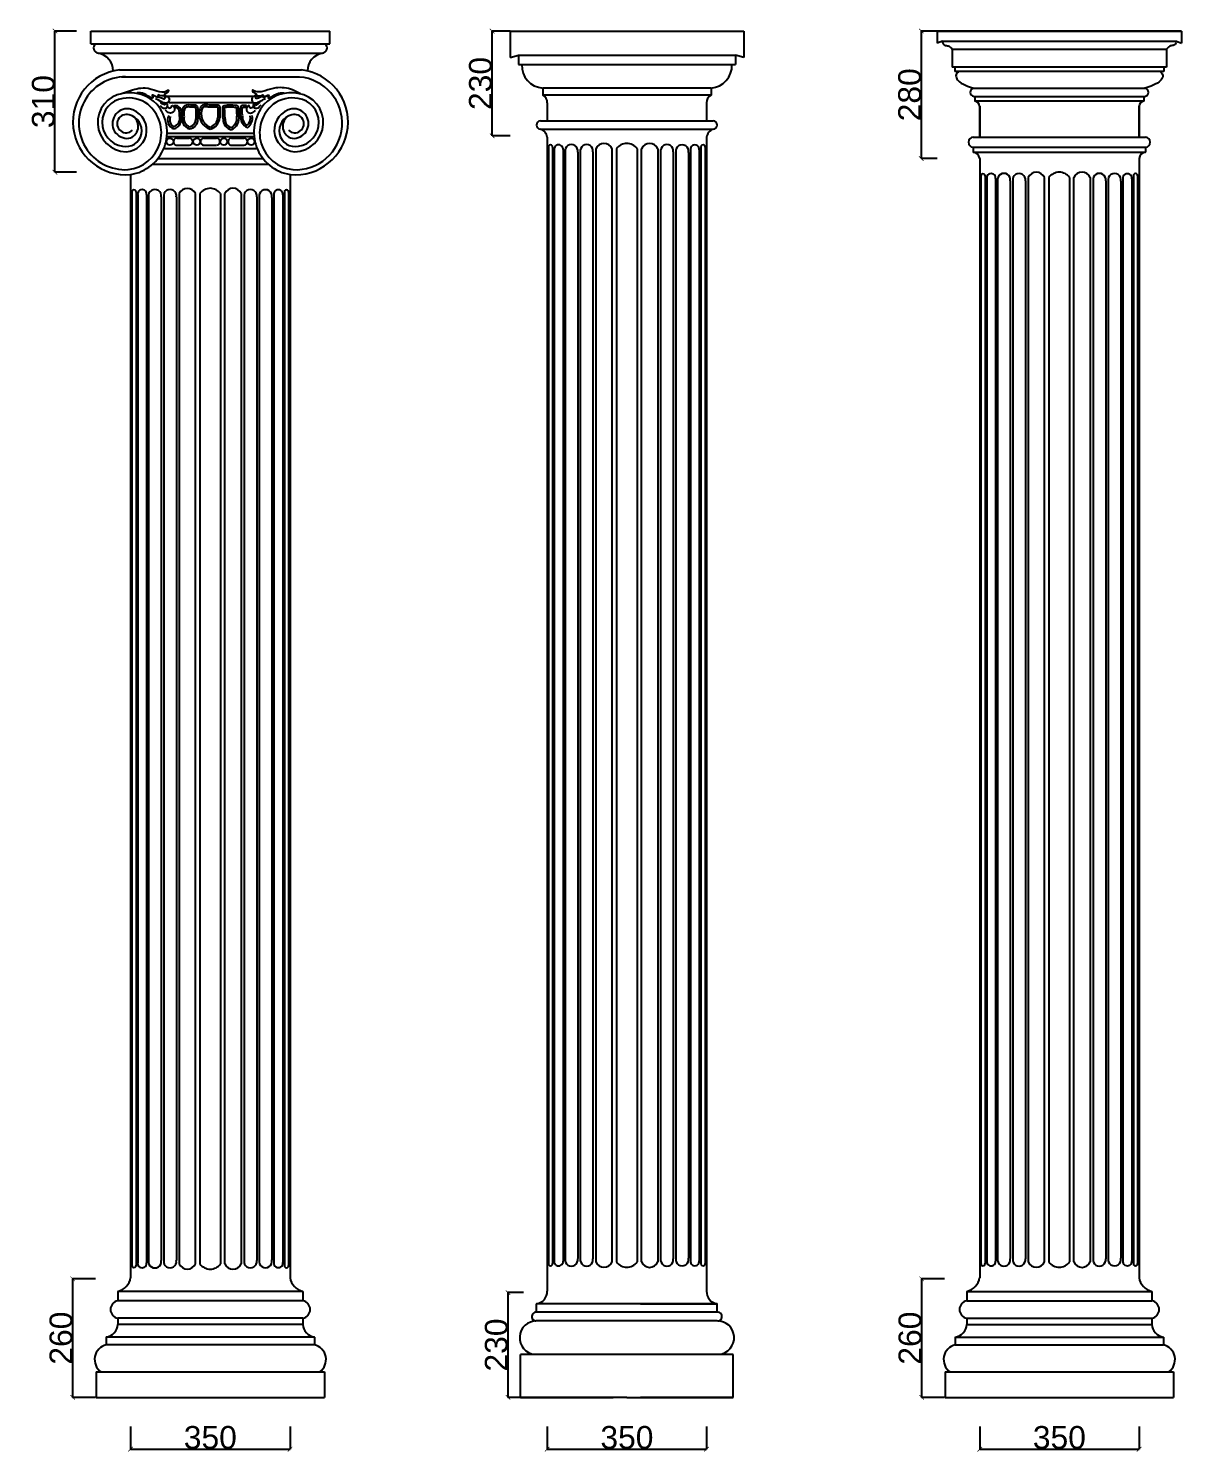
# Model space of a CAD drawing. Header units: millimetres. Extents: x 6183 to 10918, y 11927 to 15054.
# Drawn here: x 8386 to 10918, y 11927 to 15054 of the extents above; entities that cross this region are included whole.
import ezdxf

# ---------------------------------------------------------------- set-up
doc = ezdxf.new("R2010")
doc.units = ezdxf.units.MM
doc.styles.get("Standard").update_dxf_attribs({"font": 'Arial.ttf'})
doc.dimstyles.get("Standard").update_dxf_attribs({"dimtxt": 0.18, "dimasz": 0.18, "dimexe": 0.18, "dimexo": 0.0625, "dimgap": 0.09, "dimtad": 0, "dimtih": 1, "dimtoh": 1, "dimdec": 4, "dimzin": 0, "dimdsep": 46, "dimtxsty": 'Standard', "dimcen": 0.09, "dimadec": 0, "dimazin": 0, "dimtfac": 1, "dimtdec": 4, "dimtofl": 0, "dimtmove": 0, "dimatfit": 3, "dimfxl": 0, "dimtolj": 1, "dimtzin": 0, "dimarcsym": 0})

# ---------------------------------------------------------------- blocks, each defined once
blk = doc.blocks.new('_ARCHTICK')
at = {"color": 0, "linetype": 'ByBlock', "const_width": 0.15}
blk.add_lwpolyline([(-0.5, -0.5), (0.5, 0.5)], dxfattribs=at)
blk = doc.blocks.new('*D60')
at = {"color": 0, "lineweight": -2}
for p, q in [((7136.3, 11984), (7136.3, 11934.3)), ((7486.3, 11984), (7486.3, 11934.3)), ((7136.3, 11934.4), (7486.3, 11934.4))]:
    blk.add_line(p, q, dxfattribs=at)
at = {"layer": 'Defpoints', "color": 0}
for p in [(7136.3, 11984.1), (7486.3, 11984.1), (7486.3, 11934.4)]:
    blk.add_point(p, dxfattribs=at)
at = {"color": 0, "lineweight": -2, "xscale": 10, "yscale": 10, "zscale": 10, "rotation": 180}
blk.add_blockref('_ARCHTICK', (7136.3, 11934.4), dxfattribs=at)
at = {"color": 0, "lineweight": -2, "xscale": 10, "yscale": 10, "zscale": 10}
blk.add_blockref('_ARCHTICK', (7486.3, 11934.4), dxfattribs=at)
at = {"color": 0, "insert": (7311.3, 11959.9), "char_height": 50, "attachment_point": 5}
blk.add_mtext('\\A1;350', dxfattribs=at)
blk = doc.blocks.new('*D69')
at = {"color": 0, "lineweight": -2}
for p, q in [((7017.2, 15048), (6970, 15048)), ((6970.2, 14738), (6970.2, 15048)), ((7017.2, 14738), (6970, 14738))]:
    blk.add_line(p, q, dxfattribs=at)
at = {"layer": 'Defpoints', "color": 0}
for p in [(6970.2, 15048), (7017.3, 15048), (7017.3, 14738)]:
    blk.add_point(p, dxfattribs=at)
at = {"color": 0, "lineweight": -2, "xscale": 10, "yscale": 10, "zscale": 10}
for p, rotation in [((6970.2, 15048), 90), ((6970.2, 14738), 270)]:
    blk.add_blockref('_ARCHTICK', p, dxfattribs=dict(at, rotation=rotation))
at = {"color": 0, "insert": (6944.8, 14893), "char_height": 50, "attachment_point": 5, "rotation": 90}
blk.add_mtext('\\A1;310', dxfattribs=at)
blk = doc.blocks.new('*D79')
at = {"color": 0, "lineweight": -2}
for p, q in [((7059, 12308.4), (7008.8, 12308.4)), ((7009, 12308.4), (7009, 12048)), ((7059, 12048), (7008.8, 12048))]:
    blk.add_line(p, q, dxfattribs=at)
at = {"layer": 'Defpoints', "color": 0}
for p in [(7059.1, 12308.4), (7009, 12048), (7059.1, 12048)]:
    blk.add_point(p, dxfattribs=at)
at = {"color": 0, "lineweight": -2, "xscale": 10, "yscale": 10, "zscale": 10}
for p, rotation in [((7009, 12308.4), 90), ((7009, 12048), 270)]:
    blk.add_blockref('_ARCHTICK', p, dxfattribs=dict(at, rotation=rotation))
at = {"color": 0, "insert": (6983.6, 12178.2), "char_height": 50, "attachment_point": 5, "rotation": 90}
blk.add_mtext('\\A1;260', dxfattribs=at)
blk = doc.blocks.new('*D53')
at = {"color": 0, "lineweight": -2}
for p, q in [((6490.7, 11984), (6490.7, 11934.3)), ((6840.7, 11984), (6840.7, 11934.3)), ((6490.7, 11934.4), (6840.7, 11934.4))]:
    blk.add_line(p, q, dxfattribs=at)
at = {"layer": 'Defpoints', "color": 0}
for p in [(6490.7, 11984.1), (6840.7, 11984.1), (6840.7, 11934.4)]:
    blk.add_point(p, dxfattribs=at)
at = {"color": 0, "lineweight": -2, "xscale": 10, "yscale": 10, "zscale": 10, "rotation": 180}
blk.add_blockref('_ARCHTICK', (6490.7, 11934.4), dxfattribs=at)
at = {"color": 0, "lineweight": -2, "xscale": 10, "yscale": 10, "zscale": 10}
blk.add_blockref('_ARCHTICK', (6840.7, 11934.4), dxfattribs=at)
at = {"color": 0, "insert": (6665.7, 11959.9), "char_height": 50, "attachment_point": 5}
blk.add_mtext('\\A1;350', dxfattribs=at)
blk = doc.blocks.new('*D67')
at = {"color": 0, "lineweight": -2}
for p, q in [((6409, 15048), (6369.5, 15048)), ((6369.7, 14817.7), (6369.7, 15048)), ((6409, 14817.7), (6369.5, 14817.7))]:
    blk.add_line(p, q, dxfattribs=at)
at = {"layer": 'Defpoints', "color": 0}
for p in [(6369.7, 15048), (6409.1, 15048), (6409.1, 14817.7)]:
    blk.add_point(p, dxfattribs=at)
at = {"color": 0, "lineweight": -2, "xscale": 10, "yscale": 10, "zscale": 10}
for p, rotation in [((6369.7, 15048), 90), ((6369.7, 14817.7), 270)]:
    blk.add_blockref('_ARCHTICK', p, dxfattribs=dict(at, rotation=rotation))
at = {"color": 0, "insert": (6344.2, 14932.8), "char_height": 50, "attachment_point": 5, "rotation": 90}
blk.add_mtext('\\A1;230', dxfattribs=at)
blk = doc.blocks.new('*D78')
at = {"color": 0, "lineweight": -2}
for p, q in [((6438.7, 12278.2), (6404.3, 12278.2)), ((6404.5, 12278.2), (6404.5, 12048)), ((6438.7, 12048), (6404.3, 12048))]:
    blk.add_line(p, q, dxfattribs=at)
at = {"layer": 'Defpoints', "color": 0}
for p in [(6438.8, 12278.2), (6404.5, 12048), (6438.8, 12048)]:
    blk.add_point(p, dxfattribs=at)
at = {"color": 0, "lineweight": -2, "xscale": 10, "yscale": 10, "zscale": 10}
for p, rotation in [((6404.5, 12278.2), 90), ((6404.5, 12048), 270)]:
    blk.add_blockref('_ARCHTICK', p, dxfattribs=dict(at, rotation=rotation))
at = {"color": 0, "insert": (6379.1, 12163.1), "char_height": 50, "attachment_point": 5, "rotation": 90}
blk.add_mtext('\\A1;230', dxfattribs=at)
blk = doc.blocks.new('*D51')
at = {"color": 0, "lineweight": -2}
for p, q in [((5852.2, 11984), (5852.2, 11934.3)), ((6202.2, 11984), (6202.2, 11934.3)), ((5852.2, 11934.4), (6202.2, 11934.4))]:
    blk.add_line(p, q, dxfattribs=at)
at = {"layer": 'Defpoints', "color": 0}
for p in [(5852.2, 11984.1), (6202.2, 11984.1), (6202.2, 11934.4)]:
    blk.add_point(p, dxfattribs=at)
at = {"color": 0, "lineweight": -2, "xscale": 10, "yscale": 10, "zscale": 10, "rotation": 180}
blk.add_blockref('_ARCHTICK', (5852.2, 11934.4), dxfattribs=at)
at = {"color": 0, "lineweight": -2, "xscale": 10, "yscale": 10, "zscale": 10}
blk.add_blockref('_ARCHTICK', (6202.2, 11934.4), dxfattribs=at)
at = {"color": 0, "insert": (6027.2, 11959.9), "char_height": 50, "attachment_point": 5}
blk.add_mtext('\\A1;350', dxfattribs=at)
blk = doc.blocks.new('*D68')
at = {"color": 0, "lineweight": -2}
for p, q in [((5758.8, 15048), (5723.9, 15048)), ((5724.1, 14768), (5724.1, 15048)), ((5758.8, 14768), (5723.9, 14768))]:
    blk.add_line(p, q, dxfattribs=at)
at = {"layer": 'Defpoints', "color": 0}
for p in [(5724.1, 15048), (5758.9, 15048), (5758.9, 14768)]:
    blk.add_point(p, dxfattribs=at)
at = {"color": 0, "lineweight": -2, "xscale": 10, "yscale": 10, "zscale": 10}
for p, rotation in [((5724.1, 15048), 90), ((5724.1, 14768), 270)]:
    blk.add_blockref('_ARCHTICK', p, dxfattribs=dict(at, rotation=rotation))
at = {"color": 0, "insert": (5698.6, 14908), "char_height": 50, "attachment_point": 5, "rotation": 90}
blk.add_mtext('\\A1;280', dxfattribs=at)
blk = doc.blocks.new('*D77')
at = {"color": 0, "lineweight": -2}
for p, q in [((5774.8, 12308.4), (5724.7, 12308.4)), ((5724.8, 12308.4), (5724.8, 12048)), ((5774.8, 12048), (5724.7, 12048))]:
    blk.add_line(p, q, dxfattribs=at)
at = {"layer": 'Defpoints', "color": 0}
for p in [(5774.9, 12308.4), (5724.8, 12048), (5774.9, 12048)]:
    blk.add_point(p, dxfattribs=at)
at = {"color": 0, "lineweight": -2, "xscale": 10, "yscale": 10, "zscale": 10}
for p, rotation in [((5724.8, 12308.4), 90), ((5724.8, 12048), 270)]:
    blk.add_blockref('_ARCHTICK', p, dxfattribs=dict(at, rotation=rotation))
at = {"color": 0, "insert": (5699.4, 12178.2), "char_height": 50, "attachment_point": 5, "rotation": 90}
blk.add_mtext('\\A1;260', dxfattribs=at)
blk = doc.blocks.new('3')
at = {"color": 3, "ltscale": 2}
for p, q in [((7048.8, 15048), (7573.8, 15048)), ((7048.8, 15020), (7573.8, 15020)), ((7065.2, 14999), (7557.5, 14999))]:
    blk.add_line(p, q, dxfattribs=at)
at = {"color": 3}
for p, q in [((7048.8, 15020), (7048.8, 15048)), ((7573.8, 15020), (7573.8, 15048)), ((7136.3, 14733), (7136.3, 14698)), ((7486.3, 14733.1), (7486.3, 14698)), ((7136.3, 14712.4), (7136.3, 14700.9)), ((7136.3, 14698), (7136.3, 12310.4)), ((7486.3, 14712.4), (7486.3, 14700.9)), ((7486.4, 14698), (7486.4, 12310.4)), ((7514.4, 12280.8), (7108.2, 12280.8)), ((7108.2, 12280.8), (7108.2, 12260.4)), ((7514.4, 12260.4), (7108.2, 12260.4)), ((7514.4, 12280.8), (7514.4, 12260.4)), ((7108.2, 12221.9), (7108.2, 12208.5)), ((7514.4, 12221.9), (7108.2, 12221.9)), ((7514.4, 12208.5), (7108.2, 12208.5)), ((7514.4, 12221.9), (7514.4, 12208.5)), ((7082.7, 12180.5), (7082.7, 12163.6)), ((7539.9, 12180.5), (7082.7, 12180.5)), ((7539.9, 12163.6), (7082.7, 12163.6)), ((7539.9, 12180.5), (7539.9, 12163.6)), ((7060.5, 12104.1), (7562.2, 12104.1)), ((7060.5, 12104.1), (7311.3, 12104.1)), ((7060.5, 12104.1), (7060.5, 12048)), ((7562.2, 12104.1), (7562.2, 12048)), ((7060.5, 12048), (7562.2, 12048))]:
    blk.add_line(p, q, dxfattribs=at)
at = {"color": 253}
for p, q in [((7112.1, 14962.6), (7511.5, 14962.6)), ((7506.8, 14947), (7116.6, 14947)), ((7209.3, 14904.8), (7412.9, 14904.8)), ((7220.1, 14891), (7403.6, 14891)), ((7216.3, 14823.6), (7407, 14823.6)), ((7209.3, 14790.4), (7414, 14790.4)), ((7215.8, 14816.6), (7407.5, 14816.6)), ((7237.8, 14812.6), (7265.1, 14812.6)), ((7237.8, 14797.1), (7264.8, 14797.1)), ((7297.3, 14812.6), (7324.6, 14812.6)), ((7297.3, 14797.1), (7324.3, 14797.1)), ((7357.8, 14812.6), (7385.2, 14812.6)), ((7357.8, 14797.1), (7384.8, 14797.1)), ((7196.2, 14768), (7427.1, 14768)), ((7184.7, 14755.7), (7438.6, 14755.7)), ((7138.9, 14694.5), (7138.9, 12337.9)), ((7148.3, 14694.5), (7148.3, 12337.9)), ((7473.9, 14694.5), (7473.9, 12337.9)), ((7483.3, 14694.5), (7483.3, 12337.9)), ((7151.8, 14689.2), (7151.8, 12343.2)), ((7171.1, 14689.2), (7171.1, 12343.2)), ((7175.7, 14683.7), (7175.7, 12348.7)), ((7203.4, 14683.7), (7203.4, 12348.7)), ((7209, 14683.8), (7209, 12348.6)), ((7236.7, 14683.8), (7236.7, 12348.6)), ((7243, 14691), (7243, 12341.4)), ((7279, 12341.4), (7279, 14691)), ((7288.5, 14691), (7288.5, 12341.4)), ((7333.6, 14691), (7333.6, 12341.4)), ((7343.1, 12341.4), (7343.1, 14691)), ((7379.2, 14691), (7379.2, 12341.4)), ((7385.5, 14683.8), (7385.5, 12348.5)), ((7413.1, 14683.8), (7413.1, 12348.5)), ((7418.7, 14682.6), (7418.7, 12349.7)), ((7446.5, 14682.6), (7446.5, 12349.7)), ((7451, 14688.3), (7451, 12344)), ((7470.4, 14688.3), (7470.4, 12344))]:
    blk.add_line(p, q, dxfattribs=at)
for centre in [(7222.6, 14805), (7281.4, 14805), (7340.9, 14805), (7400.7, 14805)]:
    blk.add_circle(centre, 7.56, dxfattribs=at)
at = {"color": 3}
for centre, radius, start, end in [((7067.4, 15011.1), 12.3, 134.0293, 259.5012), ((7555.3, 15011.1), 12.3, 280.4988, 45.9707), ((7099.9, 12316.9), 37, 283.0528, 350.1557), ((7522.8, 12316.9), 37, 189.8443, 256.9472), ((7111.6, 12241.1), 19.5, 99.9448, 260.0552), ((7511.1, 12241.1), 19.5, 279.9448, 80.0552), ((7078.2, 12210.2), 30.1, 278.6675, 356.6558), ((7544.5, 12210.2), 30.1, 183.3442, 261.3325), ((7090.5, 12131.2), 33.3, 103.5069, 234.6003), ((7532.2, 12131.2), 33.3, 305.3997, 76.4931)]:
    blk.add_arc(centre, radius, start, end, dxfattribs=at)
at = {"color": 3, "ltscale": 2}
for centre, start, end in [((7059, 14960.4), 359.7738, 80.9856), ((7563.6, 14960.4), 99.0144, 180.2262)]:
    blk.add_arc(centre, 39.1, start, end, dxfattribs=at)
at = {"color": 253}
for centre, radius, start, end in [((7125.1, 14847.9), 115.4, 96.4898, 275.6038), ((7124.4, 14845.4), 101.9, 85.553, 273.7017), ((7498.2, 14847.9), 115.5, 264.4041, 83.3501), ((7498.9, 14845.4), 101.9, 266.2983, 85.553), ((7128.2, 14847.1), 64.3, 98.3308, 268.5468), ((7126.7, 14847.4), 53.1, 98.4528, 260.8123), ((7134.7, 14830.5), 81.8, 43.2059, 101.1706), ((7131.3, 14827.7), 73.3, 54.2062, 99.7134), ((7122.7, 14824.5), 81.1, 275.912, 50.6267), ((7122.2, 14826.1), 94.2, 278.71, 39.9415), ((7501.1, 14826.1), 94.2, 140.0585, 261.29), ((7500.6, 14824.5), 81.1, 129.3733, 264.088), ((7488.6, 14830.5), 81.8, 78.8294, 136.7941), ((7492, 14827.7), 73.3, 80.2866, 125.7938), ((7495.1, 14847.1), 64.3, 271.4532, 81.6692), ((7496.6, 14847.4), 53.1, 279.1877, 81.5472), ((7128.8, 14844.8), 32.5, 82.9257, 276.3688), ((7126.6, 14844.6), 20.1, 71.4037, 313.4215), ((7125.6, 14829.3), 35.1, 257.8959, 77.7511), ((7124, 14830.3), 47.6, 273.1146, 79.3834), ((7126.1, 14838.7), 27, 283.3509, 52.7805), ((7238.8, 14852.8), 21.2, 153.259, 249.8607), ((7238.8, 14852.8), 16.8, 153.259, 244.4732), ((7223.1, 14857.1), 25.6, 289.3321, 11.7228), ((7223.1, 14857.1), 21.2, 293.6824, 11.7228), ((7271.8, 14855.5), 23.1, 164.5463, 253.9311), ((7271.8, 14855.5), 18.7, 164.5463, 251.2301), ((7263.1, 14854.1), 21, 276.5049, 2.8707), ((7263.1, 14854.1), 16.6, 279.5211, 2.8707), ((7322.2, 14866), 35.5, 154.816, 251.8769), ((7322.2, 14866), 31.1, 154.816, 249.2538), ((7301.8, 14861.8), 31, 287.5237, 352.1244), ((7301.8, 14861.8), 26.6, 290.5636, 352.1244), ((7363, 14854.3), 23.7, 177.9624, 256.1703), ((7363, 14854.3), 19.3, 177.9624, 251.9589), ((7347.2, 14856.3), 22.7, 295.6603, 11.292), ((7347.2, 14856.3), 27.1, 292.0182, 11.292), ((7403.3, 14859.2), 25.7, 173.0954, 245.4145), ((7403.3, 14859.2), 21.3, 173.0954, 238.4723), ((7377.7, 14857.3), 21.8, 311.5795, 10.9684), ((7377.7, 14857.3), 26.2, 304.7699, 10.9684), ((7499.3, 14830.3), 47.6, 100.6166, 266.8854), ((7497.7, 14829.3), 35.1, 102.2489, 282.1041), ((7497.2, 14838.7), 27, 127.2195, 256.6491), ((7496.7, 14844.6), 20.1, 226.5785, 108.5963), ((7494.5, 14844.8), 32.5, 263.6312, 97.0743), ((7237.8, 14805), 7.56, 84.7457, 275.2543), ((7265.5, 14805), 7.56, 272.6245, 87.3755), ((7297.3, 14805), 7.56, 84.7457, 275.2543), ((7325, 14805), 7.56, 272.6245, 87.3755), ((7357.8, 14805), 7.56, 84.7457, 275.2543), ((7385.5, 14805), 7.56, 272.6245, 87.3755), ((7143.6, 14694.6), 4.7, 358.3559, 181.6441), ((7161.4, 14690.1), 9.71, 354.6277, 185.3723), ((7189.5, 14686), 14.1, 350.8121, 189.1879), ((7222.8, 14686), 14, 350.9804, 189.0196), ((7261, 14682.6), 19.9, 25.0165, 154.9835), ((7311.1, 14674.9), 27.7, 35.4312, 144.5688), ((7361.1, 14683.2), 19.6, 23.4282, 156.5718), ((7399.3, 14686), 14, 351.0325, 188.9675), ((7432.6, 14685.4), 14.2, 348.6476, 191.3524), ((7460.7, 14689.7), 9.76, 352.2715, 187.7285), ((7478.6, 14694.9), 4.72, 354.4634, 185.5366), ((7432.6, 12347), 14.2, 168.6476, 11.3524), ((7143.6, 12337.8), 4.7, 178.3559, 1.6441), ((7161.4, 12342.3), 9.71, 174.6277, 5.3723), ((7189.5, 12346.4), 14.1, 170.8121, 9.1879), ((7222.8, 12346.4), 14, 170.9804, 9.0196), ((7261, 12349.8), 19.9, 205.0165, 334.9835), ((7311.1, 12357.4), 27.7, 215.4312, 324.5688), ((7361.1, 12349.2), 19.6, 203.4282, 336.5718), ((7399.3, 12346.4), 14, 171.0325, 8.9675), ((7460.7, 12342.7), 9.76, 172.2715, 7.7285), ((7478.6, 12337.4), 4.72, 174.4634, 5.5366)]:
    blk.add_arc(centre, radius, start, end, dxfattribs=at)
for points in [[(7114.2, 14910.1), (7131.7, 14916.1), (7168.1, 14923), (7193.9, 14916.8), (7215.9, 14916.8), (7219.3, 14918.2), (7215.9, 14912.1), (7210.5, 14908.7), (7212.5, 14907.4), (7209.8, 14905.4), (7196.4, 14907.4), (7197.7, 14905.4), (7197, 14903.4), (7183.6, 14907.4), (7184.9, 14902.7), (7167.4, 14909.4), (7150.6, 14912.1)], [(7509.1, 14910.1), (7491.6, 14918.7), (7455.2, 14923), (7431.7, 14916.8), (7407.4, 14916.8), (7404, 14918.2), (7407.4, 14912.1), (7412.8, 14908.7), (7410.8, 14907.4), (7413.5, 14905.4), (7426.9, 14907.4), (7425.6, 14905.4), (7426.3, 14903.4), (7439.7, 14907.4), (7438.4, 14902.7), (7455.9, 14909.4), (7472.7, 14912.1)], [(7191.4, 14904), (7206.2, 14900.5), (7211.7, 14899.8), (7212.4, 14903.4), (7218.6, 14903.3), (7220.3, 14893.7), (7214.9, 14889.9), (7204.5, 14892.6), (7191, 14899)], [(7200.9, 14884.3), (7211.4, 14878.4), (7217.4, 14883.1), (7215.1, 14888.7), (7212.3, 14886.6), (7209.5, 14886.4), (7201.8, 14891.5)], [(7214.5, 14883.2), (7224.9, 14879.7), (7226.9, 14884), (7232.7, 14878.4), (7226.6, 14868.4), (7216.6, 14870.4), (7213.2, 14874.4)], [(7248.2, 14862.3), (7244.4, 14879.6), (7236.8, 14884), (7231.2, 14884)], [(7249.6, 14861.6), (7250.8, 14876.8), (7255.6, 14884.4), (7272.1, 14886), (7280.5, 14885.2), (7283.7, 14872.4), (7284, 14855.1)], [(7290.1, 14881.2), (7294.5, 14885.6), (7308.5, 14886), (7322.5, 14886), (7330.1, 14885.2), (7332.1, 14874.4), (7332.5, 14857.6)], [(7339.3, 14855.1), (7338.5, 14874.8), (7340.5, 14883.6), (7343.3, 14884.8), (7366.9, 14885.2), (7370.5, 14884.4), (7372.9, 14877.6), (7373.7, 14861.6)], [(7377.8, 14862.3), (7377.7, 14879.6), (7380.1, 14883.6), (7390.5, 14885.2)], [(7408.8, 14883.2), (7398.4, 14879.7), (7396.4, 14884), (7390.6, 14878.4), (7396.7, 14868.4), (7406.7, 14870.4), (7410.1, 14874.4)], [(7432, 14904.6), (7417.3, 14900.9), (7411.7, 14900.1), (7411, 14903.7), (7404.8, 14903.5), (7403.2, 14893.9), (7408.6, 14890.1), (7419.1, 14893), (7432.4, 14899.6)], [(7422.4, 14885.2), (7412.8, 14878), (7406.2, 14881.9), (7407.8, 14887.7), (7410.9, 14886), (7413.6, 14886.1), (7420.6, 14892.1)]]:
    blk.add_spline(points, degree=3, dxfattribs=at)
for points, knots in [([(7293.5, 14878.4), (7293.8, 14878.9), (7294.2, 14879.3), (7294.8, 14880.1), (7295.2, 14880.5), (7295.7, 14881), (7295.9, 14881.2), (7296.3, 14881.6), (7296.5, 14881.7), (7296.7, 14881.8), (7296.7, 14881.8), (7296.8, 14881.9), (7296.8, 14881.9), (7296.9, 14881.9), (7297, 14882), (7297.2, 14882), (7297.4, 14882.1), (7297.7, 14882.2), (7297.9, 14882.3), (7298.4, 14882.4), (7298.8, 14882.4), (7299.6, 14882.5), (7300.1, 14882.5), (7301, 14882.4), (7301.5, 14882.4), (7302.6, 14882.3), (7303.2, 14882.2), (7304.5, 14882.1), (7305.3, 14882), (7306.5, 14881.8), (7306.8, 14881.7), (7307.4, 14881.7), (7307.7, 14881.6), (7308.2, 14881.6), (7308.4, 14881.6), (7309, 14881.5), (7309.3, 14881.5), (7310.1, 14881.4), (7310.6, 14881.4), (7312.2, 14881.3), (7313.2, 14881.2), (7315.6, 14881.2), (7316.9, 14881.3), (7319.6, 14881.4), (7320.9, 14881.5), (7322.6, 14881.6), (7322.9, 14881.6), (7323.4, 14881.6), (7323.7, 14881.7), (7324.4, 14881.7), (7324.9, 14881.7), (7325.7, 14881.7), (7326.1, 14881.7), (7326.7, 14881.7), (7326.9, 14881.7), (7327.2, 14881.6), (7327.3, 14881.6), (7327.4, 14881.6)], [0, 0, 0, 0, 7.668798, 7.668798, 15.337596, 15.337596, 21.722889, 21.722889, 28.108182, 28.108182, 29.346349, 29.346349, 30.584516, 30.584516, 33.06085, 33.06085, 38.013519, 38.013519, 42.966187, 42.966187, 50.826848, 50.826848, 58.687508, 58.687508, 66.548168, 66.548168, 74.408828, 74.408828, 84.840468, 84.840468, 89.369404, 89.369404, 92.2001, 92.2001, 95.605144, 95.605144, 99.010188, 99.010188, 105.820276, 105.820276, 119.440453, 119.440453, 137.124438, 137.124438, 154.808422, 154.808422, 158.07364, 158.07364, 161.338857, 161.338857, 167.68197, 167.68197, 174.025083, 174.025083, 178.935119, 178.935119, 182.117475, 182.117475, 182.117475, 182.117475]), ([(7243.8, 14862.3), (7243.8, 14863.6), (7243.8, 14864.8), (7243.8, 14867.1), (7243.7, 14868.3), (7243.5, 14870.2), (7243.4, 14871), (7243.1, 14872.6), (7242.9, 14873.3), (7242.5, 14874.4), (7242.3, 14874.8), (7241.9, 14875.6), (7241.7, 14876), (7241.3, 14876.5), (7241.2, 14876.6), (7241, 14876.8), (7240.9, 14877), (7240.6, 14877.3), (7240.3, 14877.5), (7239.7, 14878.1), (7239.2, 14878.4), (7238.3, 14878.9), (7237.8, 14879.1), (7237.2, 14879.4), (7237, 14879.4), (7236.7, 14879.5), (7236.5, 14879.6), (7236.3, 14879.6), (7236.2, 14879.6), (7236.1, 14879.7), (7236, 14879.7), (7235.8, 14879.7), (7235.7, 14879.7), (7235.5, 14879.7), (7235.3, 14879.7), (7234.8, 14879.8), (7234.3, 14879.8), (7233.4, 14879.7), (7232.9, 14879.7), (7232.1, 14879.6), (7231.9, 14879.6), (7231.6, 14879.6)], [0, 0, 0, 0, 15.821423, 15.821423, 31.642846, 31.642846, 44.766914, 44.766914, 57.890981, 57.890981, 67.750718, 67.750718, 77.610456, 77.610456, 80.909933, 80.909933, 84.20941, 84.20941, 90.808365, 90.808365, 101.188681, 101.188681, 111.568998, 111.568998, 115.559715, 115.559715, 118.715836, 118.715836, 120.649055, 120.649055, 122.363108, 122.363108, 124.077162, 124.077162, 127.505269, 127.505269, 135.388632, 135.388632, 143.271995, 143.271995, 146.519866, 146.519866, 146.519866, 146.519866]), ([(7253.9, 14861.8), (7253.9, 14862.8), (7253.9, 14863.8), (7253.8, 14866), (7253.8, 14867.3), (7253.9, 14869.7), (7254, 14870.9), (7254.4, 14873.2), (7254.7, 14874.4), (7255.2, 14876.1), (7255.5, 14876.7), (7256, 14877.9), (7256.3, 14878.5), (7256.9, 14879.4), (7257.1, 14879.7), (7257.6, 14880.3), (7257.9, 14880.5), (7258.1, 14880.7), (7258.2, 14880.8), (7258.3, 14880.9), (7258.3, 14880.9), (7258.4, 14881), (7258.5, 14881), (7258.6, 14881.1), (7258.7, 14881.1), (7259, 14881.3), (7259.2, 14881.4), (7259.7, 14881.5), (7260, 14881.6), (7260.6, 14881.7), (7260.9, 14881.8), (7261.7, 14881.9), (7262.1, 14881.9), (7263.1, 14881.9), (7263.9, 14881.9), (7265.4, 14881.9), (7266.2, 14881.8), (7267.9, 14881.7), (7268.8, 14881.7), (7270.1, 14881.6), (7270.4, 14881.6), (7271, 14881.6), (7271.2, 14881.6), (7271.7, 14881.6), (7271.8, 14881.6), (7272.1, 14881.6), (7272.3, 14881.6), (7272.5, 14881.6), (7272.7, 14881.6), (7273.1, 14881.6), (7273.3, 14881.6), (7274.1, 14881.6), (7274.5, 14881.6), (7275.4, 14881.7), (7275.9, 14881.7), (7276.6, 14881.6), (7276.9, 14881.6), (7277.5, 14881.6), (7277.7, 14881.5), (7278, 14881.5), (7278.1, 14881.4), (7278.1, 14881.4)], [0, 0, 0, 0, 13.790081, 13.790081, 32.475915, 32.475915, 51.161748, 51.161748, 69.847581, 69.847581, 80.704979, 80.704979, 91.562376, 91.562376, 99.822946, 99.822946, 108.083515, 108.083515, 110.253341, 110.253341, 112.061866, 112.061866, 113.87039, 113.87039, 117.487438, 117.487438, 124.402954, 124.402954, 131.318471, 131.318471, 138.233987, 138.233987, 145.149504, 145.149504, 155.895568, 155.895568, 166.641631, 166.641631, 177.387694, 177.387694, 180.937985, 180.937985, 183.824065, 183.824065, 185.619177, 185.619177, 187.102778, 187.102778, 188.58638, 188.58638, 191.553583, 191.553583, 197.48799, 197.48799, 203.422396, 203.422396, 209.356802, 209.356802, 215.291209, 215.291209, 220.008232, 220.008232, 220.008232, 220.008232]), ([(7278.1, 14881.4), (7278.2, 14881.4), (7278.2, 14881.4), (7278.2, 14881.4), (7278.2, 14881.3), (7278.3, 14881.1), (7278.4, 14881), (7278.5, 14880.6), (7278.6, 14880.4), (7278.7, 14879.9), (7278.8, 14879.6), (7278.9, 14879), (7279, 14878.7), (7279.1, 14877.7), (7279.1, 14877.1), (7279.2, 14875.7), (7279.2, 14875), (7279.3, 14873.9), (7279.3, 14873.5), (7279.3, 14872.6), (7279.3, 14872.1), (7279.3, 14871.3), (7279.3, 14870.8), (7279.3, 14869.5), (7279.3, 14868.7), (7279.4, 14866.2), (7279.4, 14864.6), (7279.5, 14860.3), (7279.6, 14857.6), (7279.6, 14855)], [232.615111, 232.615111, 232.615111, 232.615111, 234.366116, 234.366116, 237.868126, 237.868126, 243.214603, 243.214603, 248.56108, 248.56108, 253.907557, 253.907557, 259.254034, 259.254034, 268.080287, 268.080287, 276.90654, 276.90654, 281.869226, 281.869226, 287.189614, 287.189614, 292.510001, 292.510001, 303.150775, 303.150775, 324.432323, 324.432323, 363.682979, 363.682979, 363.682979, 363.682979]), ([(7327.4, 14881.6), (7327.4, 14881.6), (7327.4, 14881.5), (7327.5, 14881.4), (7327.5, 14881.3), (7327.6, 14880.9), (7327.6, 14880.6), (7327.7, 14880), (7327.7, 14879.7), (7327.8, 14878.9), (7327.8, 14878.5), (7327.8, 14877.6), (7327.8, 14877.2), (7327.8, 14876.3), (7327.7, 14876), (7327.7, 14875.3), (7327.7, 14875), (7327.7, 14874.5), (7327.7, 14874.3), (7327.7, 14873.9), (7327.7, 14873.8), (7327.7, 14873.3), (7327.7, 14872.9), (7327.6, 14871.9), (7327.6, 14871.2), (7327.6, 14869.3), (7327.6, 14868.1), (7327.7, 14864.4), (7327.8, 14862.2), (7328, 14859.1), (7328.1, 14858.2), (7328.1, 14857.3)], [205.050821, 205.050821, 205.050821, 205.050821, 206.769659, 206.769659, 210.207334, 210.207334, 215.897877, 215.897877, 221.58842, 221.58842, 227.278963, 227.278963, 232.969505, 232.969505, 237.475959, 237.475959, 241.078356, 241.078356, 243.083468, 243.083468, 245.08858, 245.08858, 249.098803, 249.098803, 257.119249, 257.119249, 273.160142, 273.160142, 305.241928, 305.241928, 318.395881, 318.395881, 318.395881, 318.395881]), ([(7343.7, 14855.3), (7343.6, 14856), (7343.6, 14856.7), (7343.5, 14858.7), (7343.4, 14860.1), (7343.3, 14864.3), (7343.1, 14867.2), (7343, 14871), (7343, 14871.6), (7342.9, 14872.6), (7342.9, 14873), (7342.9, 14873.6), (7342.9, 14873.9), (7342.9, 14874.4), (7342.9, 14874.6), (7342.8, 14874.9), (7342.8, 14875.1), (7342.8, 14875.4), (7342.8, 14875.6), (7342.8, 14876.1), (7342.8, 14876.4), (7342.8, 14877.2), (7342.8, 14877.6), (7342.8, 14878.4), (7342.9, 14878.8), (7342.9, 14879.4), (7343, 14879.6), (7343.1, 14879.9), (7343.1, 14880), (7343.1, 14880.1), (7343.1, 14880.1), (7343.2, 14880.1)], [0, 0, 0, 0, 10.106113, 10.106113, 30.31834, 30.31834, 70.742794, 70.742794, 78.783603, 78.783603, 83.388508, 83.388508, 86.94657, 86.94657, 89.300139, 89.300139, 91.32509, 91.32509, 93.350041, 93.350041, 97.399943, 97.399943, 103.84229, 103.84229, 110.284637, 110.284637, 115.222458, 115.222458, 120.160278, 120.160278, 121.348662, 121.348662, 121.348662, 121.348662]), ([(7343.2, 14880.1), (7343.2, 14880.1), (7343.2, 14880.1), (7343.3, 14880.2), (7343.4, 14880.2), (7343.6, 14880.3), (7343.8, 14880.4), (7344.2, 14880.5), (7344.3, 14880.5), (7344.5, 14880.6), (7344.5, 14880.6), (7344.7, 14880.6), (7344.8, 14880.6), (7345, 14880.7), (7345.1, 14880.7), (7345.5, 14880.8), (7345.8, 14880.9), (7346.6, 14881.1), (7347.2, 14881.2), (7348.8, 14881.4), (7349.9, 14881.6), (7352.1, 14881.7), (7353.3, 14881.7), (7355.6, 14881.7), (7356.8, 14881.6), (7359.2, 14881.5), (7360.5, 14881.4), (7362.1, 14881.2), (7362.4, 14881.2), (7363.3, 14881.1), (7364, 14881), (7365, 14880.9), (7365.4, 14880.9), (7365.9, 14880.8), (7366.2, 14880.8), (7366.5, 14880.8), (7366.6, 14880.8), (7366.7, 14880.8), (7366.8, 14880.8), (7367, 14880.8), (7367.1, 14880.7), (7367.5, 14880.7), (7367.7, 14880.7), (7367.9, 14880.6), (7367.9, 14880.6), (7368, 14880.6)], [134.837426, 134.837426, 134.837426, 134.837426, 136.193921, 136.193921, 138.906912, 138.906912, 142.961501, 142.961501, 144.813062, 144.813062, 145.90715, 145.90715, 147.001239, 147.001239, 149.189417, 149.189417, 153.565772, 153.565772, 162.318483, 162.318483, 179.823904, 179.823904, 197.329325, 197.329325, 214.834746, 214.834746, 232.340168, 232.340168, 236.637994, 236.637994, 245.233646, 245.233646, 249.725328, 249.725328, 252.680819, 252.680819, 253.600777, 253.600777, 254.520735, 254.520735, 256.360652, 256.360652, 260.075336, 260.075336, 261.067385, 261.067385, 261.067385, 261.067385]), ([(7368, 14880.6), (7368, 14880.6), (7368, 14880.5), (7368.1, 14880.4), (7368.1, 14880.2), (7368.2, 14879.8), (7368.2, 14879.5), (7368.3, 14878.9), (7368.4, 14878.5), (7368.4, 14877.9), (7368.5, 14877.7), (7368.5, 14877.3), (7368.5, 14877.1), (7368.6, 14876.7), (7368.6, 14876.5), (7368.6, 14875.9), (7368.7, 14875.5), (7368.7, 14874.4), (7368.8, 14873.6), (7368.9, 14871.4), (7369, 14870), (7369.2, 14866.2), (7369.3, 14863.8), (7369.4, 14861.5)], [283.938064, 283.938064, 283.938064, 283.938064, 285.480917, 285.480917, 288.566621, 288.566621, 293.720895, 293.720895, 298.875169, 298.875169, 301.435743, 301.435743, 303.900732, 303.900732, 306.365721, 306.365721, 311.295699, 311.295699, 321.155656, 321.155656, 340.875568, 340.875568, 375.838137, 375.838137, 375.838137, 375.838137]), ([(7382.1, 14863.1), (7381.9, 14864.1), (7381.7, 14865.2), (7381.4, 14867.2), (7381.2, 14868.2), (7381, 14870.2), (7380.9, 14871.1), (7380.9, 14872.9), (7380.9, 14873.8), (7381.1, 14875.4), (7381.2, 14876.2), (7381.5, 14877.3), (7381.6, 14877.7), (7381.8, 14878.1), (7381.8, 14878.2), (7381.9, 14878.4), (7382, 14878.6), (7382.1, 14878.9), (7382.2, 14879.1), (7382.4, 14879.5), (7382.6, 14879.7), (7382.8, 14880), (7382.9, 14880.2), (7383, 14880.3), (7383, 14880.3), (7383, 14880.3), (7383, 14880.3), (7383.1, 14880.4), (7383.1, 14880.4), (7383.1, 14880.4), (7383.2, 14880.4), (7383.3, 14880.5), (7383.4, 14880.6), (7383.6, 14880.7), (7383.7, 14880.7), (7384, 14880.8), (7384.2, 14880.8), (7384.6, 14880.9), (7384.8, 14880.9), (7385.5, 14881), (7385.9, 14881), (7386.9, 14881), (7387.5, 14881), (7388.6, 14880.9), (7389.2, 14880.9), (7389.9, 14880.8), (7390, 14880.8), (7390.1, 14880.8)], [0, 0, 0, 0, 14.51878, 14.51878, 29.037561, 29.037561, 43.556341, 43.556341, 58.075122, 58.075122, 72.593902, 72.593902, 78.338698, 78.338698, 80.606382, 80.606382, 82.874067, 82.874067, 87.409436, 87.409436, 92.779572, 92.779572, 98.149709, 98.149709, 99.692642, 99.692642, 100.998448, 100.998448, 102.304254, 102.304254, 104.915866, 104.915866, 109.773364, 109.773364, 114.630862, 114.630862, 119.488361, 119.488361, 124.345859, 124.345859, 131.966012, 131.966012, 139.586166, 139.586166, 147.206319, 147.206319, 148.401048, 148.401048, 148.401048, 148.401048])]:
    blk.add_open_spline(points, degree=3, knots=knots, dxfattribs=at)
at = {"color": 3}
for base, p1, p2, angle, picture, middle in [((6970.2, 15048), (7017.3, 14738), (7017.3, 15048), 90, '*D69', (6944.8, 14893)), ((7009, 12048), (7059.1, 12308.4), (7059.1, 12048), 90, '*D79', (6983.6, 12178.2)), ((7486.3, 11934.4), (7136.3, 11984.1), (7486.3, 11984.1), 180, '*D60', (7311.3, 11959.9))]:
    dim = blk.add_linear_dim(base=base, p1=p1, p2=p2, angle=angle, dimstyle='Standard', override={"dimtxt": 50, "dimasz": 10, "dimtad": 1, "dimtih": 0, "dimtoh": 0, "dimdec": 0, "dimblk1": 'ARCHTICK', "dimblk2": 'ARCHTICK', "dimsah": 1, "dimtdec": 0}, dxfattribs=at)
    dim.commit()
    dim.dimension.update_dxf_attribs({"geometry": picture, "text_midpoint": middle})
blk = doc.blocks.new('4')
at = {"color": 3}
for p, q in [((6409, 15048), (6922.3, 15048)), ((6409, 15048), (6409, 14990.1)), ((6922.3, 15048), (6922.3, 14990.1)), ((6409, 14990.1), (6427.3, 14994.8)), ((6427.3, 14994.8), (6904.1, 14994.8)), ((6427.3, 14994.8), (6427.3, 14974.3)), ((6904.1, 14994.8), (6904.1, 14974.3)), ((6922.3, 14990.1), (6904.1, 14994.8)), ((6427.3, 14974.3), (6904.1, 14974.3)), ((6850.4, 14922.6), (6480.9, 14922.6)), ((6480.9, 14922.6), (6480.9, 14906.8)), ((6850.4, 14922.6), (6850.4, 14906.8)), ((6850.4, 14906.8), (6480.9, 14906.8)), ((6490.7, 14890.2), (6490.7, 14850.6)), ((6840.7, 14890.2), (6840.7, 14850.6)), ((6476.1, 14850.6), (6855.2, 14850.6)), ((6476.1, 14832.6), (6855.2, 14832.6)), ((6490.7, 14814.7), (6490.7, 12281.3)), ((6840.7, 14814.7), (6840.7, 12281.3)), ((6863.8, 12234.9), (6465.1, 12234.9)), ((6467.5, 12234.9), (6467.5, 12253.8)), ((6863.8, 12253.8), (6467.5, 12253.8)), ((6695.8, 12253.8), (6863.8, 12253.8)), ((6695.8, 12253.8), (6863.8, 12253.8)), ((6863.8, 12234.9), (6863.8, 12253.8)), ((6863.8, 12215.9), (6465.5, 12215.9)), ((6432.3, 12048), (6432.3, 12142.6)), ((6899, 12142.6), (6432.3, 12142.6)), ((6899, 12048), (6899, 12142.6)), ((6665.7, 12048), (6432.3, 12048)), ((6432.3, 12048), (6635.6, 12048)), ((6451.4, 12048), (6432.3, 12048)), ((6665.7, 12048), (6899, 12048)), ((6899, 12048), (6695.8, 12048)), ((6880, 12048), (6899, 12048))]:
    blk.add_line(p, q, dxfattribs=at)
at = {"color": 253}
for p, q in [((6493.2, 14793), (6493.2, 12341.9)), ((6502.6, 14793), (6502.6, 12341.9)), ((6597.3, 14789.5), (6597.3, 12345.4)), ((6633.3, 12345.4), (6633.3, 14789.5)), ((6642.9, 14789.5), (6642.9, 12345.4)), ((6687.9, 14789.5), (6687.9, 12345.4)), ((6697.4, 12345.4), (6697.4, 14789.5)), ((6733.5, 14789.5), (6733.5, 12345.4)), ((6828.2, 14793), (6828.2, 12341.9)), ((6837.6, 14793), (6837.6, 12341.9)), ((6506.1, 14787.7), (6506.1, 12347.2)), ((6525.4, 14787.7), (6525.4, 12347.2)), ((6530, 14782.3), (6530, 12352.7)), ((6557.7, 14782.3), (6557.7, 12352.7)), ((6563.3, 14782.4), (6563.3, 12352.6)), ((6591, 14782.4), (6591, 12352.6)), ((6739.8, 14782.4), (6739.8, 12352.6)), ((6767.4, 14782.4), (6767.4, 12352.6)), ((6773, 14781.2), (6773, 12353.8)), ((6800.8, 14781.2), (6800.8, 12353.8)), ((6805.4, 14786.9), (6805.4, 12348)), ((6824.7, 14786.9), (6824.7, 12348))]:
    blk.add_line(p, q, dxfattribs=at)
at = {"color": 3}
for centre, radius, start, end in [((6484.6, 14972.3), 49.8, 177.7051, 265.6973), ((6846.7, 14972.3), 49.8, 274.3027, 2.2949), ((6474, 14891.6), 16.7, 355.0709, 65.7407), ((6857.3, 14891.6), 16.7, 114.2593, 184.9291), ((6476.1, 14841.6), 8.99, 90, 270), ((6468.6, 14811.7), 22.3, 7.7311, 70.274), ((6862.8, 14811.7), 22.3, 109.726, 172.2689), ((6855.2, 14841.6), 8.99, 270, 90), ((6464.1, 12280.2), 26.6, 277.3294, 2.5377), ((6867.2, 12280.2), 26.6, 177.4623, 262.6706), ((6466.3, 12225.5), 9.52, 82.6463, 267.433), ((6865, 12225.5), 9.52, 272.567, 97.3537), ((6466.8, 12179.2), 36.7, 88.0677, 264.7796), ((6864.6, 12179.2), 36.7, 275.2204, 91.9323)]:
    blk.add_arc(centre, radius, start, end, dxfattribs=at)
at = {"color": 253}
for centre, radius, start, end in [((6497.9, 14793.2), 4.7, 358.3559, 181.6441), ((6515.8, 14788.6), 9.71, 354.6277, 185.3723), ((6543.9, 14784.5), 14.1, 350.8121, 189.1879), ((6577.2, 14784.6), 14, 350.9804, 189.0196), ((6615.3, 14781.1), 19.9, 25.0165, 154.9835), ((6665.4, 14773.5), 27.7, 35.4312, 144.5688), ((6715.5, 14781.7), 19.6, 23.4282, 156.5718), ((6753.6, 14784.6), 14, 351.0325, 188.9675), ((6786.9, 14784), 14.2, 348.6476, 191.3524), ((6815, 14788.2), 9.76, 352.2715, 187.7285), ((6832.9, 14793.5), 4.72, 354.4634, 185.5366), ((6543.9, 12350.4), 14.1, 170.8121, 9.1879), ((6577.2, 12350.4), 14, 170.9804, 9.0196), ((6753.6, 12350.4), 14, 171.0325, 8.9675), ((6786.9, 12351), 14.2, 168.6476, 11.3524), ((6497.9, 12341.8), 4.7, 178.3559, 1.6441), ((6515.8, 12346.3), 9.71, 174.6277, 5.3723), ((6615.3, 12353.8), 19.9, 205.0165, 334.9835), ((6665.4, 12361.5), 27.7, 215.4312, 324.5688), ((6715.5, 12353.2), 19.6, 203.4282, 336.5718), ((6815, 12346.7), 9.76, 172.2715, 7.7285), ((6832.9, 12341.4), 4.72, 174.4634, 5.5366)]:
    blk.add_arc(centre, radius, start, end, dxfattribs=at)
at = {"color": 3}
for base, p1, p2, angle, picture, middle in [((6369.7, 15048), (6409.1, 14817.7), (6409.1, 15048), 90, '*D67', (6344.2, 14932.8)), ((6404.5, 12048), (6438.8, 12278.2), (6438.8, 12048), 90, '*D78', (6379.1, 12163.1)), ((6840.7, 11934.4), (6490.7, 11984.1), (6840.7, 11984.1), 180, '*D53', (6665.7, 11959.9))]:
    dim = blk.add_linear_dim(base=base, p1=p1, p2=p2, angle=angle, dimstyle='Standard', override={"dimtxt": 50, "dimasz": 10, "dimtad": 1, "dimtih": 0, "dimtoh": 0, "dimdec": 0, "dimblk1": 'ARCHTICK', "dimblk2": 'ARCHTICK', "dimsah": 1, "dimtdec": 0}, dxfattribs=at)
    dim.commit()
    dim.dimension.update_dxf_attribs({"geometry": picture, "text_midpoint": middle})
blk = doc.blocks.new('5')
at = {"color": 3}
for p, q in [((5758.8, 15048), (6295.5, 15048)), ((6295.5, 15048), (5758.8, 15048)), ((5758.8, 15048), (5758.8, 15021)), ((5758.8, 15048), (5758.8, 15021)), ((6295.5, 15048), (6295.5, 15021)), ((6295.5, 15048), (6295.5, 15021)), ((5770.2, 15025.6), (5758.8, 15021)), ((5770.2, 15025.6), (6284.1, 15025.6)), ((5791.6, 15008.4), (6262.8, 15008.4)), ((5791.6, 15008.4), (5791.6, 14968.8)), ((6262.8, 15008.4), (6262.8, 14968.8)), ((6284.1, 15025.6), (6295.5, 15021)), ((6262.8, 14968.8), (5791.6, 14968.8)), ((5797.8, 14968.8), (5797.8, 14958.9)), ((6256.6, 14958.9), (5797.8, 14958.9)), ((6256.6, 14968.8), (6256.6, 14958.9)), ((5839.3, 14922.4), (6215, 14922.4)), ((5839.8, 14904.5), (6214.6, 14904.5)), ((5841.9, 14904.5), (5841.9, 14893.6)), ((6212.5, 14893.6), (5841.9, 14893.6)), ((5852.2, 14883.1), (5852.2, 14814.9)), ((5852.2, 14814.9), (5852.2, 14883.1)), ((6202.2, 14883.1), (6202.2, 14814.9)), ((6202.2, 14814.9), (6202.2, 14883.1)), ((6212.5, 14904.5), (6212.5, 14893.6)), ((5837.6, 14792.9), (6216.7, 14792.9)), ((5837.6, 14792.9), (5837.6, 14781.9)), ((5838.1, 14814.8), (6216.3, 14814.8)), ((6216.7, 14792.9), (6216.7, 14781.9)), ((5837.6, 14781.9), (6216.7, 14781.9)), ((5852.2, 14768), (5852.2, 12310.4)), ((6202.2, 14768), (6202.2, 12310.4)), ((5824, 12280.8), (6230.3, 12280.8)), ((5824, 12280.8), (5824, 12260.4)), ((5824, 12260.4), (6230.3, 12260.4)), ((6230.3, 12280.8), (6230.3, 12260.4)), ((5824, 12221.9), (6230.3, 12221.9)), ((5824, 12221.9), (5824, 12208.5)), ((5824, 12208.5), (6230.3, 12208.5)), ((6230.3, 12221.9), (6230.3, 12208.5)), ((5798.5, 12180.5), (6255.8, 12180.5)), ((5798.5, 12180.5), (5798.5, 12163.6)), ((5798.5, 12163.6), (6255.8, 12163.6)), ((6255.8, 12180.5), (6255.8, 12163.6)), ((5776.3, 12104.1), (6027.2, 12104.1)), ((5776.3, 12104.1), (6278, 12104.1)), ((5776.3, 12104.1), (5776.3, 12048)), ((6278, 12104.1), (6278, 12048)), ((5776.3, 12048), (6278, 12048))]:
    blk.add_line(p, q, dxfattribs=at)
at = {"color": 253}
for p, q in [((5854.7, 14729.8), (5854.7, 12341.9)), ((5864.1, 14729.8), (5864.1, 12341.9)), ((5958.8, 14726.3), (5958.8, 12345.4)), ((5994.9, 12345.4), (5994.9, 14726.3)), ((6004.4, 14726.3), (6004.4, 12345.4)), ((6049.4, 14726.3), (6049.4, 12345.4)), ((6058.9, 12345.4), (6058.9, 14726.3)), ((6095, 14726.3), (6095, 12345.4)), ((6189.7, 14729.8), (6189.7, 12341.9)), ((6199.1, 14729.8), (6199.1, 12341.9)), ((5867.6, 14724.5), (5867.6, 12347.2)), ((5886.9, 14724.5), (5886.9, 12347.2)), ((5891.5, 14719.1), (5891.5, 12352.7)), ((5919.2, 14719.1), (5919.2, 12352.7)), ((5924.8, 14719.2), (5924.8, 12352.6)), ((5952.5, 14719.2), (5952.5, 12352.6)), ((6101.3, 14719.2), (6101.3, 12352.6)), ((6129, 14719.2), (6129, 12352.6)), ((6134.6, 14718), (6134.6, 12353.8)), ((6162.3, 14718), (6162.3, 12353.8)), ((6166.9, 14723.7), (6166.9, 12348)), ((6186.2, 14723.7), (6186.2, 12348))]:
    blk.add_line(p, q, dxfattribs=at)
at = {"color": 3}
for centre, radius, start, end in [((5840.6, 14913.5), 9.05, 98.0907, 264.8133), ((6213.8, 14913.5), 9.05, 275.1867, 81.9093), ((5839.7, 14881.2), 12.6, 8.3302, 80.0455), ((6214.6, 14881.2), 12.6, 99.9545, 171.6698), ((5838.5, 14803.8), 11, 92.2833, 265.1204), ((6215.8, 14803.8), 11, 274.8796, 87.7167), ((5835.2, 14764.8), 17.3, 10.6711, 82.0058), ((6219.1, 14764.8), 17.3, 97.9942, 169.3289), ((5815.7, 12316.9), 37, 283.0528, 350.1557), ((6238.6, 12316.9), 37, 189.8443, 256.9472), ((5827.4, 12241.1), 19.5, 99.9448, 260.0552), ((6226.9, 12241.1), 19.5, 279.9448, 80.0552), ((5794, 12210.2), 30.1, 278.6675, 356.6558), ((6260.3, 12210.2), 30.1, 183.3442, 261.3325), ((5806.3, 12131.2), 33.3, 103.5069, 234.6003), ((6248, 12131.2), 33.3, 305.3997, 76.4931)]:
    blk.add_arc(centre, radius, start, end, dxfattribs=at)
at = {"color": 253}
for centre, radius, start, end in [((5859.4, 14730), 4.7, 358.3559, 181.6441), ((5877.3, 14725.4), 9.71, 354.6277, 185.3723), ((5905.4, 14721.3), 14.1, 350.8121, 189.1879), ((5938.7, 14721.3), 14, 350.9804, 189.0196), ((5976.8, 14717.9), 19.9, 25.0165, 154.9835), ((6026.9, 14710.3), 27.7, 35.4312, 144.5688), ((6077, 14718.5), 19.6, 23.4282, 156.5718), ((6115.1, 14721.4), 14, 351.0325, 188.9675), ((6148.4, 14720.8), 14.2, 348.6476, 191.3524), ((6176.5, 14725), 9.76, 352.2715, 187.7285), ((6194.4, 14730.3), 4.72, 354.4634, 185.5366), ((5905.4, 12350.4), 14.1, 170.8121, 9.1879), ((5938.7, 12350.4), 14, 170.9804, 9.0196), ((6115.1, 12350.4), 14, 171.0325, 8.9675), ((6148.4, 12351), 14.2, 168.6476, 11.3524), ((5859.4, 12341.8), 4.7, 178.3559, 1.6441), ((5877.3, 12346.3), 9.71, 174.6277, 5.3723), ((5976.8, 12353.8), 19.9, 205.0165, 334.9835), ((6026.9, 12361.5), 27.7, 215.4312, 324.5688), ((6077, 12353.2), 19.6, 203.4282, 336.5718), ((6176.5, 12346.7), 9.76, 172.2715, 7.7285), ((6194.4, 12341.4), 4.72, 174.4634, 5.5366)]:
    blk.add_arc(centre, radius, start, end, dxfattribs=at)
at = {"color": 3}
for points in [[(5770.2, 15025.6), (5772.2, 15019.7), (5777.4, 15016.3), (5784.9, 15014.6), (5791.6, 15008.4)], [(6284.1, 15025.6), (6282.2, 15019.7), (6276.9, 15016.3), (6269.5, 15014.6), (6262.8, 15008.4)]]:
    blk.add_spline(points, degree=3, dxfattribs=at)
for points in [[(5806.5, 14958.8), (5804, 14957.4), (5799.5, 14952.4), (5800.6, 14945.2), (5805, 14937.5), (5816.3, 14930.5), (5831.9, 14924.3), (5839.3, 14922.4)], [(6247.8, 14958.8), (6250.4, 14957.4), (6254.9, 14952.4), (6253.8, 14945.2), (6249.3, 14937.5), (6238, 14930.5), (6222.5, 14924.3), (6215, 14922.4)]]:
    blk.add_open_spline(points, degree=3, knots=[0, 0, 0, 0, 4.780973, 8.842349, 21.063662, 40.497872, 50.286752, 50.286752, 50.286752, 50.286752], dxfattribs=at)
for base, p1, p2, angle, picture, middle in [((5724.1, 15048), (5758.9, 14768), (5758.9, 15048), 90, '*D68', (5698.6, 14908)), ((5724.8, 12048), (5774.9, 12308.4), (5774.9, 12048), 90, '*D77', (5699.4, 12178.2)), ((6202.2, 11934.4), (5852.2, 11984.1), (6202.2, 11984.1), 180, '*D51', (6027.2, 11959.9))]:
    dim = blk.add_linear_dim(base=base, p1=p1, p2=p2, angle=angle, dimstyle='Standard', override={"dimtxt": 50, "dimasz": 10, "dimtad": 1, "dimtih": 0, "dimtoh": 0, "dimdec": 0, "dimblk1": 'ARCHTICK', "dimblk2": 'ARCHTICK', "dimsah": 1, "dimtdec": 0}, dxfattribs=at)
    dim.commit()
    dim.dimension.update_dxf_attribs({"geometry": picture, "text_midpoint": middle})

msp = doc.modelspace()

# ---------------------------------------------------------------- block references
for name, p in [('3', (1473.7, 0)), ('4', (3034.2, 0)), ('5', (4622.4, 0))]:
    msp.add_blockref(name, p)

doc.saveas('drawing.dxf')
